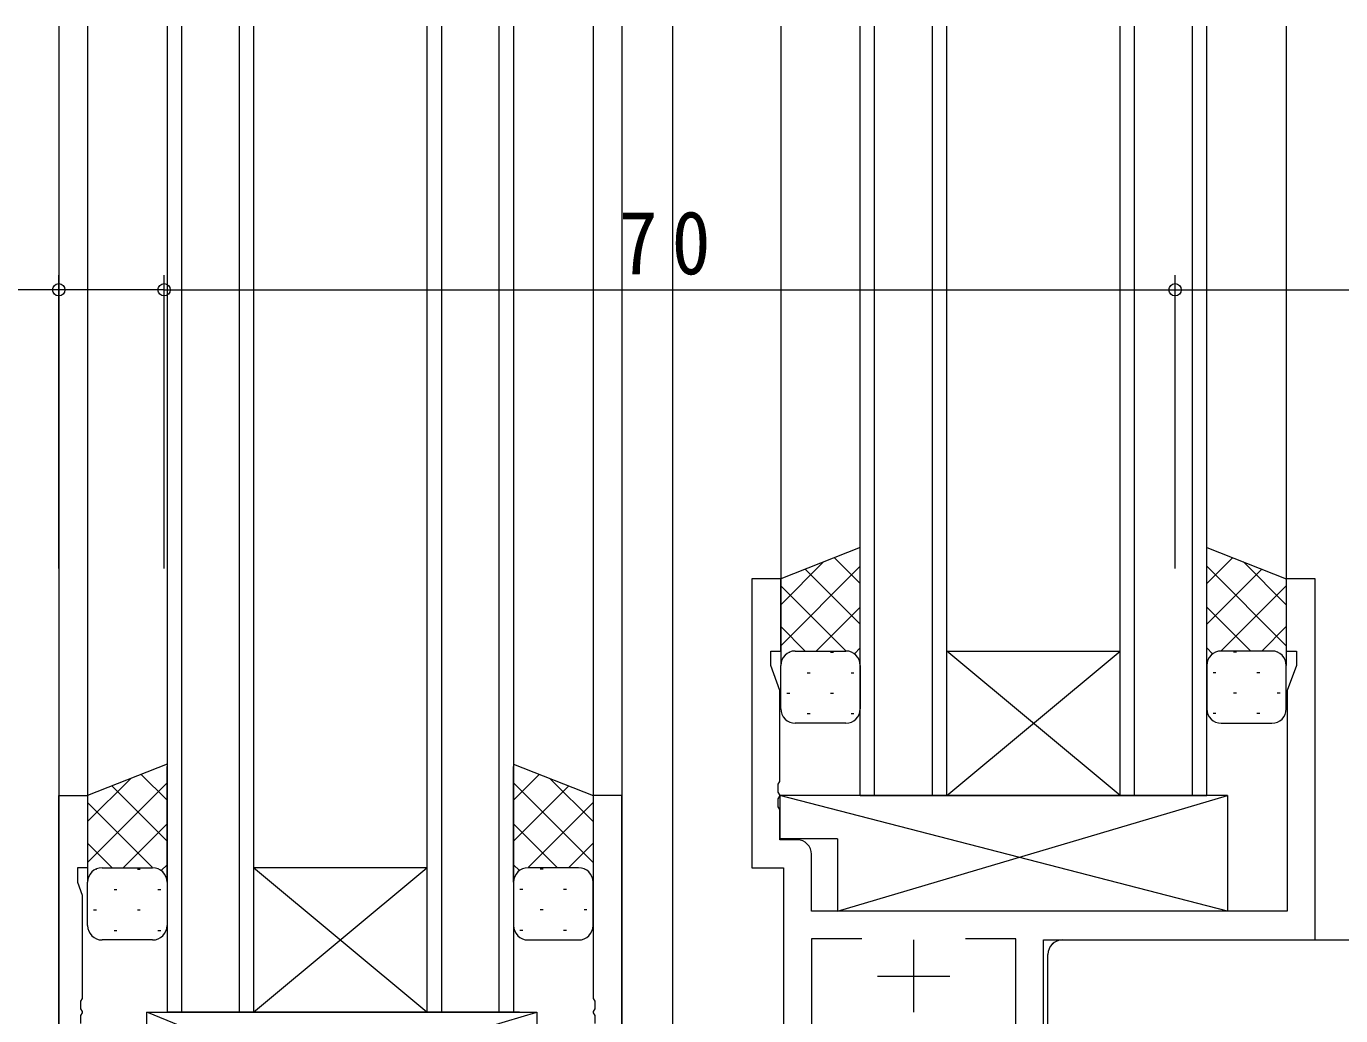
# Model space of a CAD drawing. Units: millimetres on the paper. Extents: x -420 to 373, y -297 to 267.
# Drawn here: x -319.8 to -228.8, y -119 to -50.5 of the extents above; entities that cross this region are included whole.
import ezdxf

# ---------------------------------------------------------------- set-up
doc = ezdxf.new("R2010")
doc.units = ezdxf.units.MM
for name, color, linetype, lineweight in [('0-3_YKK_11', 7, 'Continuous', 9), ('0-4_YKK_12', 2, 'Continuous', 9), ('0-5_YKK_13', 4, 'Continuous', 9), ('0-7_YKK_D', 6, 'Continuous', 9)]:
    doc.layers.add(name, color=color, linetype=linetype, lineweight=lineweight)
doc.styles.add('ＭＳ ゴシック', font='')
doc.styles.get('ＭＳ ゴシック').set_extended_font_data('MS Gothic')

msp = doc.modelspace()

# ---------------------------------------------------------------- linework, layer by layer
at = {"layer": '0-3_YKK_11'}
for p, q in [((-269.561, -88.722), (-269.561, -108.722)), ((-267.561, -88.722), (-269.561, -88.722)), ((-267.561, -93.722), (-267.561, -88.722)), ((-232.561, -88.722), (-232.561, -93.722)), ((-230.561, -88.722), (-232.561, -88.722)), ((-230.561, -113.722), (-230.561, -88.722)), ((-268.261, -93.722), (-267.561, -93.722)), ((-268.261, -94.722), (-268.261, -93.722)), ((-232.561, -93.722), (-231.861, -93.722)), ((-231.861, -93.722), (-231.861, -94.722)), ((-267.631, -96.452), (-268.261, -94.722)), ((-231.861, -94.722), (-232.491, -96.452)), ((-267.631, -102.763), (-267.631, -96.452)), ((-232.491, -96.452), (-232.491, -111.722)), ((-267.751, -102.947), (-267.631, -102.763)), ((-317.561, -103.722), (-315.561, -103.722)), ((-317.561, -128.722), (-317.561, -103.722)), ((-315.561, -103.722), (-315.561, -108.722)), ((-280.561, -103.722), (-280.561, -117.763)), ((-278.561, -103.722), (-280.561, -103.722)), ((-278.561, -124.722), (-278.561, -103.722)), ((-267.751, -103.496), (-267.751, -102.947)), ((-267.631, -103.68), (-267.751, -103.496)), ((-267.631, -103.763), (-267.631, -103.68)), ((-267.751, -103.947), (-267.631, -103.763)), ((-267.751, -104.497), (-267.751, -103.947)), ((-267.631, -104.68), (-267.751, -104.497)), ((-267.631, -106.792), (-267.631, -104.68)), ((-266.431, -106.792), (-267.631, -106.792)), ((-265.431, -111.722), (-265.431, -107.792)), ((-316.261, -108.722), (-316.261, -109.722)), ((-315.561, -108.722), (-316.261, -108.722)), ((-269.561, -108.722), (-267.361, -108.722)), ((-267.361, -108.722), (-267.361, -169.072)), ((-316.261, -109.722), (-315.931, -110.628)), ((-315.931, -110.628), (-315.931, -117.763)), ((-232.491, -111.722), (-265.431, -111.722)), ((-265.431, -113.652), (-265.431, -158.722)), ((-261.948, -113.652), (-265.431, -113.652)), ((-261.948, -113.652), (-265.431, -113.652)), ((-258.361, -113.722), (-258.361, -118.722)), ((-251.291, -113.652), (-254.774, -113.652)), ((-251.291, -158.722), (-251.291, -113.652)), ((-249.361, -113.722), (-230.561, -113.722)), ((-249.361, -162.722), (-249.361, -113.722)), ((-260.861, -116.222), (-255.861, -116.222)), ((-315.931, -117.763), (-316.051, -117.947)), ((-316.051, -117.947), (-316.051, -118.496)), ((-280.561, -117.763), (-280.441, -117.947)), ((-280.441, -117.947), (-280.441, -118.496)), ((-316.051, -118.496), (-315.931, -118.68)), ((-315.931, -118.763), (-316.051, -118.947)), ((-316.051, -118.947), (-316.051, -119.496)), ((-315.931, -118.68), (-315.931, -118.763)), ((-280.441, -118.496), (-280.561, -118.68)), ((-280.561, -118.68), (-280.561, -118.763)), ((-280.561, -118.763), (-280.441, -118.947)), ((-280.441, -118.947), (-280.441, -119.496))]:
    msp.add_line(p, q, dxfattribs=at)
msp.add_arc((-266.431, -107.792), 1, 0, 89.99998, dxfattribs=at)
at = {"layer": '0-4_YKK_12'}
for p, q in [((-317.561, -50.488), (-317.561, -128.722)), ((-315.561, -50.488), (-315.561, -104.222)), ((-310.061, -50.488), (-310.061, -118.722)), ((-309.061, -50.488), (-309.061, -118.722)), ((-305.061, -50.488), (-305.061, -118.722)), ((-304.061, -50.488), (-304.061, -118.722)), ((-292.061, -50.488), (-292.061, -118.722)), ((-291.061, -50.488), (-291.061, -118.722)), ((-287.061, -118.722), (-287.061, -50.488)), ((-286.061, -50.488), (-286.061, -118.722)), ((-280.561, -50.488), (-280.561, -104.222)), ((-278.561, -50.488), (-278.561, -203.722)), ((-275.061, -50.488), (-275.061, -169.722)), ((-267.561, -50.488), (-267.561, -89.222)), ((-262.061, -103.722), (-262.061, -50.488)), ((-261.061, -103.722), (-261.061, -50.488)), ((-257.061, -103.722), (-257.061, -50.488)), ((-256.061, -103.722), (-256.061, -50.488)), ((-244.061, -103.722), (-244.061, -50.488)), ((-243.061, -103.722), (-243.061, -50.488)), ((-239.061, -103.722), (-239.061, -50.488)), ((-238.061, -103.722), (-238.061, -50.488)), ((-232.561, -50.488), (-232.561, -89.222)), ((-244.061, -103.722), (-256.061, -93.722)), ((-256.061, -103.722), (-244.061, -93.722)), ((-256.061, -93.722), (-244.061, -93.722)), ((-255.661, -103.722), (-262.461, -103.722)), ((-262.061, -103.722), (-238.061, -103.722)), ((-237.661, -103.722), (-243.661, -103.722)), ((-304.061, -118.722), (-292.061, -108.722)), ((-292.061, -118.722), (-304.061, -108.722)), ((-292.061, -108.722), (-304.061, -108.722)), ((-286.061, -118.722), (-292.061, -118.722)), ((-285.661, -118.722), (-291.661, -118.722))]:
    msp.add_line(p, q, dxfattribs=at)
msp.add_lwpolyline([(-292.061, -118.722), (-304.061, -118.722), (-310.061, -118.722)], dxfattribs=at)
at = {"layer": '0-5_YKK_13'}
for p, q in [((-262.061, -86.565), (-267.561, -88.722)), ((-262.061, -89.044), (-263.842, -87.264)), ((-262.061, -94.722), (-262.061, -86.722)), ((-238.061, -86.565), (-232.561, -88.722)), ((-238.061, -94.722), (-238.061, -86.722)), ((-238.061, -89.044), (-236.28, -87.264)), ((-267.561, -90.525), (-264.595, -87.559)), ((-267.561, -93.353), (-262.061, -87.853)), ((-262.061, -91.873), (-265.874, -88.06)), ((-232.561, -93.353), (-238.061, -87.853)), ((-238.061, -91.873), (-234.248, -88.06)), ((-232.561, -90.525), (-235.527, -87.559)), ((-267.561, -88.722), (-267.561, -94.722)), ((-232.561, -88.722), (-232.561, -94.722)), ((-263.084, -93.678), (-267.561, -89.201)), ((-237.038, -93.678), (-232.561, -89.201)), ((-265.101, -93.722), (-262.061, -90.682)), ((-235.021, -93.722), (-238.061, -90.682)), ((-265.869, -93.722), (-267.561, -92.03)), ((-234.253, -93.722), (-232.561, -92.03)), ((-266.561, -93.722), (-263.061, -93.722)), ((-266.561, -93.722), (-263.461, -93.722)), ((-262.467, -93.917), (-262.061, -93.51)), ((-237.655, -93.917), (-238.061, -93.51)), ((-233.561, -93.722), (-237.061, -93.722)), ((-233.561, -93.722), (-236.661, -93.722)), ((-266.976, -93.812), (-266.941, -93.812)), ((-264.111, -93.812), (-263.911, -93.812)), ((-236.011, -93.812), (-236.211, -93.812)), ((-233.146, -93.812), (-233.181, -93.812)), ((-267.561, -97.722), (-267.561, -94.722)), ((-265.726, -95.227), (-265.526, -95.227)), ((-262.696, -95.227), (-262.496, -95.227)), ((-262.061, -94.701), (-262.062, -94.7)), ((-262.061, -94.722), (-262.061, -97.722)), ((-238.061, -94.701), (-238.06, -94.7)), ((-238.061, -94.722), (-238.061, -97.722)), ((-237.426, -95.227), (-237.626, -95.227)), ((-234.396, -95.227), (-234.596, -95.227)), ((-232.561, -97.722), (-232.561, -94.722)), ((-267.141, -96.642), (-266.941, -96.642)), ((-264.111, -96.642), (-263.911, -96.642)), ((-236.011, -96.642), (-236.211, -96.642)), ((-232.981, -96.642), (-233.181, -96.642)), ((-265.726, -98.057), (-265.526, -98.057)), ((-262.696, -98.057), (-262.496, -98.057)), ((-237.426, -98.057), (-237.626, -98.057)), ((-234.396, -98.057), (-234.596, -98.057)), ((-263.061, -98.722), (-266.561, -98.722)), ((-237.061, -98.722), (-233.561, -98.722)), ((-310.061, -101.565), (-315.561, -103.722)), ((-310.061, -109.722), (-310.061, -101.722)), ((-286.061, -101.565), (-280.561, -103.722)), ((-286.061, -109.722), (-286.061, -101.722)), ((-315.561, -105.525), (-312.595, -102.559)), ((-310.061, -104.044), (-311.842, -102.264)), ((-286.061, -104.044), (-284.28, -102.264)), ((-280.561, -105.525), (-283.527, -102.559)), ((-315.561, -108.353), (-310.061, -102.853)), ((-315.561, -103.722), (-315.561, -109.722)), ((-310.061, -106.873), (-313.874, -103.06)), ((-280.561, -108.353), (-286.061, -102.853)), ((-286.061, -106.873), (-282.248, -103.06)), ((-280.561, -103.722), (-280.561, -109.722)), ((-236.636, -103.722), (-267.631, -103.722)), ((-263.636, -111.722), (-236.636, -103.722)), ((-236.636, -103.722), (-236.636, -111.722)), ((-311.084, -108.678), (-315.561, -104.201)), ((-285.038, -108.678), (-280.561, -104.201)), ((-313.101, -108.722), (-310.061, -105.682)), ((-283.021, -108.722), (-286.061, -105.682)), ((-313.869, -108.722), (-315.561, -107.03)), ((-282.253, -108.722), (-280.561, -107.03)), ((-263.636, -106.722), (-267.631, -106.722)), ((-263.636, -106.722), (-263.636, -111.722)), ((-314.976, -108.812), (-314.941, -108.812)), ((-314.561, -108.722), (-311.061, -108.722)), ((-314.561, -108.722), (-311.461, -108.722)), ((-312.111, -108.812), (-311.911, -108.812)), ((-310.468, -108.917), (-310.061, -108.51)), ((-285.655, -108.917), (-286.061, -108.51)), ((-281.561, -108.722), (-285.061, -108.722)), ((-281.561, -108.722), (-284.661, -108.722)), ((-284.011, -108.812), (-284.211, -108.812)), ((-281.147, -108.812), (-281.181, -108.812)), ((-315.561, -112.722), (-315.561, -109.722)), ((-310.061, -109.701), (-310.062, -109.7)), ((-310.061, -109.722), (-310.061, -112.722)), ((-286.061, -109.701), (-286.06, -109.7)), ((-286.061, -109.722), (-286.061, -112.722)), ((-280.561, -112.722), (-280.561, -109.722)), ((-313.726, -110.227), (-313.526, -110.227)), ((-310.696, -110.227), (-310.496, -110.227)), ((-285.426, -110.227), (-285.626, -110.227)), ((-282.396, -110.227), (-282.596, -110.227)), ((-315.141, -111.642), (-314.941, -111.642)), ((-312.111, -111.642), (-311.911, -111.642)), ((-284.011, -111.642), (-284.211, -111.642)), ((-280.981, -111.642), (-281.181, -111.642)), ((-236.636, -111.722), (-263.636, -111.722)), ((-311.061, -113.722), (-314.561, -113.722)), ((-313.726, -113.057), (-313.526, -113.057)), ((-310.696, -113.057), (-310.496, -113.057)), ((-285.426, -113.057), (-285.626, -113.057)), ((-285.061, -113.722), (-281.561, -113.722)), ((-282.396, -113.057), (-282.596, -113.057)), ((-248.061, -113.722), (-188.563, -113.722)), ((-249.061, -122.836), (-249.061, -114.722)), ((-311.461, -118.722), (-284.461, -118.722)), ((-311.461, -126.722), (-311.461, -118.722)), ((-311.461, -126.722), (-284.461, -118.722)), ((-289.375, -127.719), (-311.461, -118.722)), ((-284.461, -118.722), (-284.461, -126.403))]:
    msp.add_line(p, q, dxfattribs=at)
msp.add_lwpolyline([(-236.636, -111.722), (-267.631, -103.722), (-267.631, -106.722)], dxfattribs=at)
for centre, start, end in [((-266.561, -94.722), 89.99989, 179.99989), ((-266.561, -94.722), 89.99989, 179.99989), ((-263.061, -94.722), 359.99989, 89.99989), ((-237.061, -94.722), 90.00009, 180.00009), ((-233.561, -94.722), 0.00009, 90.00009), ((-233.561, -94.722), 0.00009, 90.00009), ((-266.561, -97.722), 179.99989, 269.99989), ((-263.061, -97.722), 269.99989, 359.99989), ((-237.061, -97.722), 180.00009, 270.00009), ((-233.561, -97.722), 270.00009, 0.00009), ((-314.561, -109.722), 89.99989, 179.99989), ((-314.561, -109.722), 89.99989, 179.99989), ((-311.061, -109.722), 359.99989, 89.99989), ((-285.061, -109.722), 90.00009, 180.00009), ((-281.561, -109.722), 0.00009, 90.00009), ((-281.561, -109.722), 0.00009, 90.00009), ((-314.561, -112.722), 179.99989, 269.99989), ((-311.061, -112.722), 269.99989, 359.99989), ((-285.061, -112.722), 180.00009, 270.00009), ((-281.561, -112.722), 270.00009, 0.00009), ((-248.061, -114.722), 90, 135.57298), ((-248.061, -114.722), 135.57298, 180), ((-248.061, -114.722), 121.36697, 135.57298)]:
    msp.add_arc(centre, 1, start, end, dxfattribs=at)
at = {"layer": '0-7_YKK_D'}
for p, q in [((-317.561, -88.022), (-317.561, -67.722)), ((-310.261, -88.022), (-310.261, -67.722)), ((-310.261, -88.022), (-310.261, -67.722)), ((-240.261, -88.022), (-240.261, -67.722)), ((-240.261, -88.022), (-240.261, -67.722)), ((-317.561, -68.722), (-332.461, -68.722)), ((-310.261, -68.722), (-317.561, -68.722)), ((-310.261, -68.722), (-240.261, -68.722)), ((-240.261, -68.722), (-188.563, -68.722))]:
    msp.add_line(p, q, dxfattribs=at)
for centre in [(-317.561, -68.722), (-310.261, -68.722), (-310.261, -68.722), (-240.261, -68.722), (-240.261, -68.722)]:
    msp.add_circle(centre, 0.425, dxfattribs=at)

# ---------------------------------------------------------------- texts
at = {"layer": '0-7_YKK_D', "color": 3, "insert": (-278.781, -67.722), "char_height": 4.399, "attachment_point": 7, "style": 'ＭＳ ゴシック'}
msp.add_mtext('\\T1.36;\\W0.9;70', dxfattribs=at)

doc.saveas('drawing.dxf')
